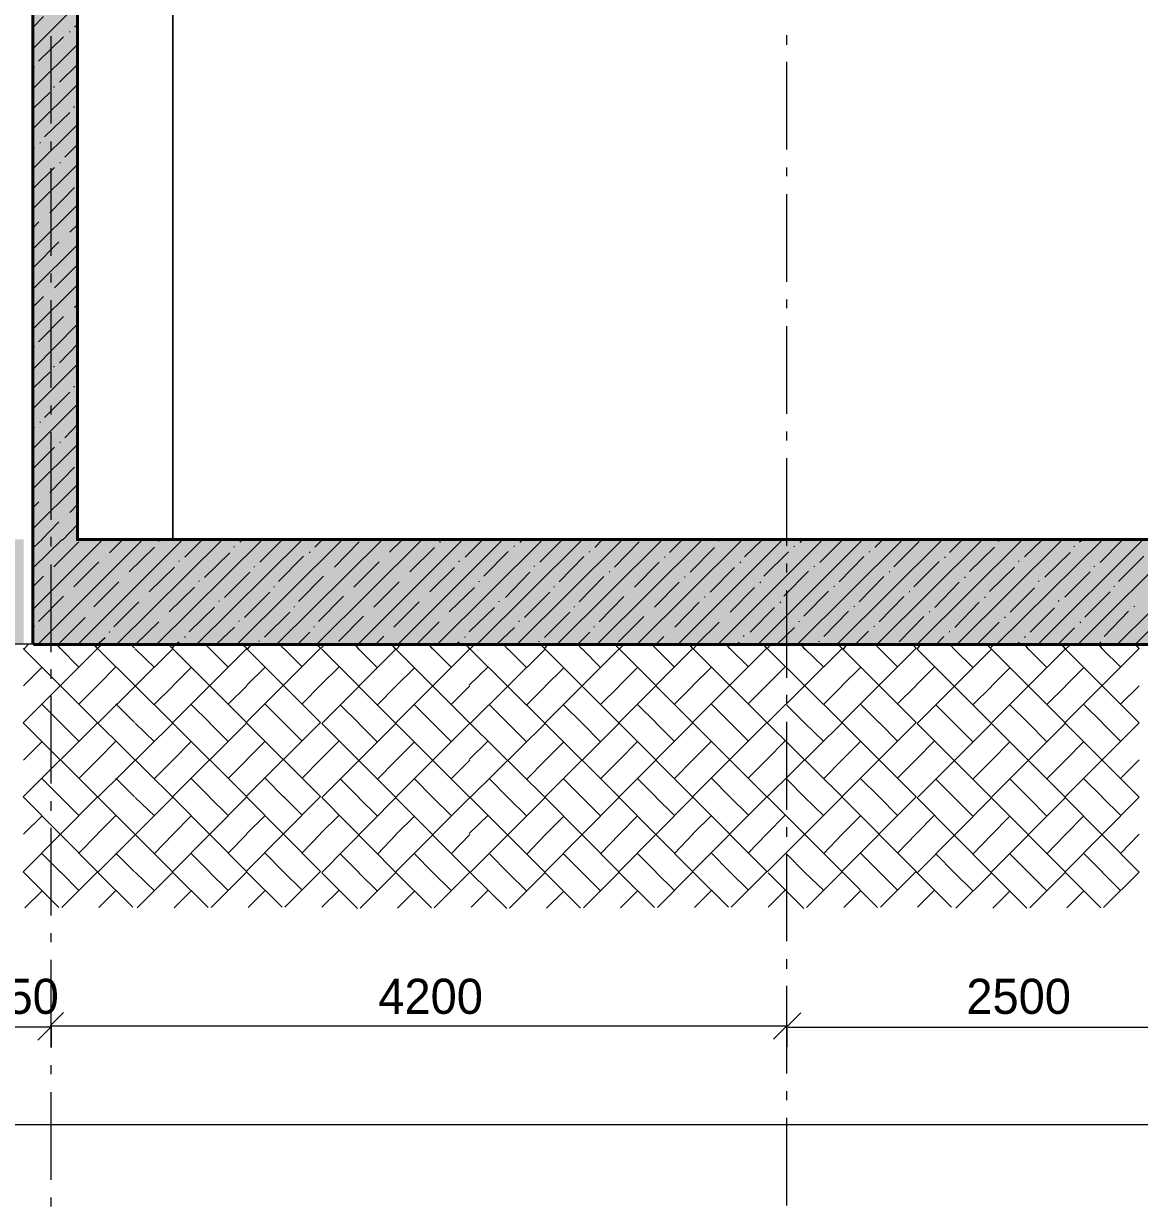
# Model space of a CAD drawing. Header units: millimetres. Extents: x -135211 to 49383, y -8033 to 228499.
# Drawn here: x -50950 to -44589, y -463 to 6284 of the extents above; entities that cross this region are included whole.
import ezdxf

# ---------------------------------------------------------------- set-up
doc = ezdxf.new("R2010")
doc.units = ezdxf.units.MM
doc.layers.add('PDF _Геометрия', color=7, linetype='Continuous', true_color=0x1d1d1d)
doc.layers.add('PDF _Сплошная заливка', color=7, linetype='Continuous', true_color=0xffffff)
doc.layers.add('PDF _Текст', color=7, linetype='Continuous')

msp = doc.modelspace()

# ---------------------------------------------------------------- hatches: boundary and pattern name
at = {"layer": 'PDF _Сплошная заливка', "transparency": 33554559}
h = msp.add_hatch(color=256, dxfattribs=at)
h.paths.add_polyline_path([(-50950.6, 2746.2), (-50950.6, 3341.5), (-104045.4, 3341.5), (-104045.4, 2746.2)])
h.paths.add_polyline_path([(-26352.2, 3341.5), (-26352.2, 2746.2), (646.3, 2746.2), (646.3, 3341.5), (-4602.7, 3341.5), (-4602.7, 3279.5), (-4848.3, 3279.5), (-4848.3, 3341.5)])
h.paths.add_polyline_path([(-26398.8, 2746.2), (-26398.8, 3341.5), (-50899.8, 3341.5), (-50899.8, 2746.2)])

# ---------------------------------------------------------------- linework, layer by layer
at = {"layer": 'PDF _Геометрия', "color": 7, "lineweight": 40}
for points in [[(-50895.1, 2741.6), (-26392.5, 2741.6), (-26392.5, 3338.5), (-26392.5, 6471.6), (-26392.5, 6712.7), (-26392.5, 10721.6), (-26392.5, 10958.7), (-26392.5, 14921), (-26392.5, 15162.4), (-26392.5, 18240), (-26392.5, 18891.9), (-26392.5, 19209.4), (-26392.5, 19361.8), (-26392.5, 20360.9), (-26642.2, 20360.9)], [(-50898.4, 17023.3), (-50898.4, 11422.7), (-50898.4, 6715.4), (-50898.4, 6474), (-50898.4, 3341.7), (-50898.4, 2744.9)], [(-50648.6, 6474.6), (-26646.9, 6474.6), (-26646.9, 3341.8), (-50648.6, 3341.8)], [(-50643.9, 3337.8), (-50643.9, 6470.1)]]:
    msp.add_lwpolyline(points, dxfattribs=at)
at = {"layer": 'PDF _Геометрия', "color": 7, "lineweight": 9}
for points in [[(-50949.4, 12692.7), (-50898.4, 12692.7), (-50898.4, 11782.7), (-50898.4, 3341.7)], [(-50099.9, 3343), (-50099.9, 6475.6), (-50099.9, 3343), (-50650.1, 3343)], [(-50093, 3337.3), (-44344.2, 3337.3), (-44344.2, 6469.9), (-44344.2, 3337.3)], [(-50793.1, 5713.6), (-50793.1, 6213.1)], [(-46599.1, 6162.4), (-46599.1, 6217.1)], [(-46599.1, 5565.2), (-46599.1, 6065.2)], [(-50793.1, 5560.9), (-50793.1, 5612)], [(-50793.1, 4959.7), (-50793.1, 5459.3)], [(-46599.1, 5413.2), (-46599.1, 5463.7)], [(-46599.1, 4811.7), (-46599.1, 5311.2)], [(-50793.1, 4807.5), (-50793.1, 4858.1)], [(-50793.1, 4206.4), (-50793.1, 4705.9)], [(-46599.1, 4659.8), (-46599.1, 4710.3)], [(-46599.1, 4058.3), (-46599.1, 4557.8)], [(-50793.1, 4054.2), (-50793.1, 4104.7)], [(-50793.1, 3453), (-50793.1, 3952.5)], [(-46599.1, 3905.8), (-46599.1, 3956.8)], [(-46599.1, 3304.9), (-46599.1, 3804.3)], [(251.1, 3341.6), (640.3, 3341.6), (640.3, 2744.7), (-104032.8, 2744.7)], [(-50793.1, 3300.3), (-50793.1, 3355.4)], [(-50793.1, 2699.1), (-50793.1, 3198.7)], [(-46599.1, 3152.4), (-46599.1, 3203.4)], [(-46599.1, 2551.4), (-46599.1, 3050.9)], [(-50793.1, 2546.9), (-50793.1, 2602.1)], [(-50793.1, 1949.8), (-50793.1, 2449.4)], [(-46599.1, 2398.9), (-46599.1, 2454.2)], [(-46599.1, 1798), (-46599.1, 2301.7)], [(-50793.1, 1793.1), (-50793.1, 1848.2)], [(-50793.1, 1196.5), (-50793.1, 1696)], [(-46599.1, 1645.5), (-46599.1, 1700.7)], [(-46599.1, 1048.8), (-46599.1, 1548.3)], [(-50793.1, 1044.3), (-50793.1, 1094.8)], [(-46599.1, 892), (-46599.1, 947.3)], [(-51242.1, 561.4), (-50793.1, 561.4), (-50793.1, 443.1), (-50793.1, 942.6)], [(-46599.1, 295.3), (-46599.1, 794.8)], [(-50793.1, 561.4), (-50793.1, 667.1)], [(-46599.1, 566.3), (-46599.1, 672.1)], [(-50798.3, 566.3), (-46599.1, 566.3), (-46599.1, 447.8)], [(-46591.6, 560), (-44089.7, 560), (-44089.7, 441.3)], [(-50793.1, 290.4), (-50793.1, 341.5)], [(-50793.1, -310.8), (-50793.1, 188.8)], [(-46599.1, 142.9), (-46599.1, 193.9)], [(-103561.8, 3.2), (175.3, 3.2)], [(-46599.1, -458.1), (-46599.1, 41.4)], [(-50793.1, -463), (-50793.1, -412.4)]]:
    msp.add_lwpolyline(points, dxfattribs=at)
at = {"layer": 'PDF _Геометрия', "lineweight": 9}
for points in [[(-50893.6, 6144.5), (-50643.9, 6394.2)], [(-50900.6, 6259.9), (-50837, 6323.6)], [(-50660.6, 6263), (-50643.9, 6279.7)], [(-50866.6, 6069.6), (-50722.9, 6209.3)], [(-50687.8, 6234.8), (-50687.8, 6238.8)], [(-50893.6, 5915.5), (-50643.9, 6165.7)], [(-50893.6, 6037.9), (-50889.6, 6037.9)], [(-50745.7, 5949.4), (-50643.9, 6051.3)], [(-50894.9, 5802.5), (-50801.9, 5891.4)], [(-50893.6, 5687.1), (-50643.9, 5936.8)], [(-50779.6, 5923.6), (-50775.5, 5923.6)], [(-50665.5, 5809.9), (-50661.5, 5809.9)], [(-50831.6, 5637.9), (-50687.8, 5777.1)], [(-50893.6, 5458.6), (-50643.9, 5708.3)], [(-50858.5, 5605.8), (-50854.5, 5605.8)], [(-50893.6, 5572.7), (-50889.6, 5577.3)], [(-50715.9, 5521.9), (-50643.9, 5593.9)], [(-50893.6, 5230.2), (-50643.9, 5479.9)], [(-50744.5, 5491.6), (-50740.4, 5491.6)], [(-50893.9, 5344.6), (-50775.5, 5462.9)], [(-50801.2, 5205.2), (-50661.5, 5349)], [(-50893.6, 5001.2), (-50643.9, 5250.9)], [(-50897.1, 5118.8), (-50863.3, 5152.6)], [(-50837, 5185), (-50837, 5185)], [(-50686.5, 5094.4), (-50643.9, 5137)], [(-50722.9, 5070.7), (-50722.9, 5070.7)], [(-50893.6, 4772.8), (-50643.9, 5022.5)], [(-50893.4, 4894.5), (-50749.2, 5038.2)], [(-50775.1, 4776.8), (-50643.9, 4908)], [(-50893.6, 4544.3), (-50643.9, 4794.1)], [(-50900.6, 4664), (-50837, 4727.7)], [(-50801.9, 4752.9), (-50801.9, 4752.9)], [(-50660.6, 4666.9), (-50643.9, 4679.6)], [(-50866.6, 4469.5), (-50722.9, 4613.7)], [(-50687.8, 4638.5), (-50687.8, 4638.5)], [(-50893.6, 4315.4), (-50643.9, 4569.7)], [(-50745.7, 4349.3), (-50643.9, 4455.2)], [(-50893.6, 4442), (-50889.6, 4442)], [(-50893.6, 4091), (-50643.9, 4340.7)], [(-50779.6, 4328.1), (-50775.5, 4328.1)], [(-50894.9, 4206.4), (-50801.9, 4295.4)], [(-50665.5, 4213.7), (-50661.5, 4213.7)], [(-50831.6, 4037.6), (-50687.8, 4181.4)], [(-50893.6, 3862.6), (-50643.9, 4112.3)], [(-50893.6, 3976.9), (-50889.6, 3981.4)], [(-50858.5, 4009.8), (-50854.5, 4009.8)], [(-50715.9, 3921.8), (-50643.9, 3997.8)], [(-50893.9, 3748.6), (-50775.5, 3866.9)], [(-50893.6, 3634.1), (-50643.9, 3883.8)], [(-50744.5, 3895.9), (-50740.4, 3895.9)], [(-50801.2, 3609), (-50661.5, 3752.8)], [(-50893.6, 3405.2), (-50643.9, 3654.9)], [(-50837, 3589.2), (-50837, 3589.2)], [(-50897.1, 3522.9), (-50863.3, 3556.8)], [(-50686.5, 3494.3), (-50643.9, 3540.9)], [(-50846.3, 3341), (-50749.2, 3442.7)], [(-50722.9, 3475.2), (-50722.9, 3475.2)], [(-50728.5, 3337.8), (-50643.9, 3426.4)], [(-50896.6, 3179.3), (-50731.7, 3340.2)], [(-50893.2, 2947.8), (-50503.5, 3336.9)], [(-50892.2, 3297.8), (-50845.7, 3340.2)], [(-50872.2, 2740.5), (-50275.4, 3337.3)], [(-50779, 3184.7), (-50635.2, 3328.6)], [(-50644.2, 2740.9), (-50047.3, 3337.8)], [(-50461.6, 3265.1), (-50389.5, 3337.2)], [(-50420.3, 2741.3), (-49819.2, 3338.3)], [(-50192.3, 2741.8), (-49591, 3338.4)], [(-50178.9, 3329.1), (-50178.9, 3333.2)], [(-50030.8, 3240.6), (-49933.2, 3338.2)], [(-49964.2, 2742.4), (-49362.9, 3339.1)], [(-49735.7, 2742.5), (-49134.8, 3339.3)], [(-49717.9, 3325.9), (-49705.1, 3338.2)], [(-49603.9, 3212), (-49477, 3338.9)], [(-49507.6, 2743.2), (-48906.7, 3340.1)], [(-49291.1, 3296.8), (-49248.9, 3339.1)], [(-49279.6, 2743.5), (-48678.5, 3340.3)], [(-49178.2, 3183.5), (-49038.3, 3327.6)], [(-49047.4, 2740.1), (-48450.4, 3337)], [(-48864.6, 3268.1), (-48792.6, 3340.1)], [(-48819.3, 2740.3), (-48222.3, 3337.3)], [(-48595.4, 2741.1), (-47994.2, 3338.1)], [(-48577.4, 3324.5), (-48573.3, 3328.7)], [(-48433.7, 3239.7), (-48336.4, 3337)], [(-48367.3, 2741.4), (-47766, 3338.5)], [(-48139.2, 2741.7), (-47537.9, 3338.8)], [(-48120.8, 3324.8), (-48108.2, 3337.9)], [(-48007.3, 3211), (-47880.1, 3338.2)], [(-47911.1, 2742), (-47309.8, 3339.1)], [(-47694.5, 3296), (-47652, 3338.5)], [(-47683, 2742.8), (-47081.7, 3339.3)], [(-47581.4, 3182.7), (-47441.4, 3326.8)], [(-47454.8, 2743), (-46853.5, 3340.1)], [(-47267.5, 3267.3), (-47195.7, 3339.1)], [(-47222.5, 2740), (-46625.4, 3336.5)], [(-46994.3, 2740.2), (-46397.3, 3337.2)], [(-46989.4, 3331.4), (-46985.2, 3335.6)], [(-46841.3, 3243), (-46739.5, 3340)], [(-46766.2, 2740.8), (-46169.2, 3337.8)], [(-46542.3, 2740.8), (-45941, 3337.8)], [(-46524.1, 3324.2), (-46511.4, 3337)], [(-46410.2, 3210.2), (-46283.2, 3337.1)], [(-46314.1, 2741.3), (-45712.9, 3338.2)], [(-46097.3, 3295.4), (-46055.1, 3337.7)], [(-46085.9, 2741.8), (-45484.8, 3338.6)], [(-45988.7, 3185.5), (-45844.5, 3329.7)], [(-45857.8, 2742.1), (-45256.7, 3338.9)], [(-45670.9, 3266.5), (-45598.9, 3338.6)], [(-45629.6, 2742.4), (-45028.5, 3339.6)], [(-45401.4, 2743.1), (-44800.4, 3339.7)], [(-45392.6, 3330.3), (-45388.3, 3334.6)], [(-45244.2, 3241.9), (-45142.6, 3339.1)], [(-45169.4, 2739.9), (-44572.3, 3336.9)], [(-44941.1, 2740.3), (-44344.2, 3337.3)], [(-44931.3, 3326.8), (-44914.5, 3339.8)], [(-44813.4, 3209.5), (-44686.4, 3336.6)], [(-44717.3, 2740.7), (-44116, 3337.5)], [(-50486, 3239.3), (-50486, 3239.3)], [(-50349.3, 3157.1), (-50205.2, 3296.6)], [(-49919.1, 3125), (-49775.3, 3264.7)], [(-49749, 3297.6), (-49749, 3301.7)], [(-49498.2, 3101), (-49354.1, 3245.1)], [(-49319, 3265.5), (-49319, 3270.2)], [(-48897.9, 3246.1), (-48897.9, 3246.1)], [(-48748, 3155.9), (-48608.4, 3296)], [(-48327, 3132), (-48187.2, 3271.8)], [(-48156.3, 3300.2), (-48152.1, 3304.4)], [(-47896.7, 3100.3), (-47757.3, 3244.5)], [(-47726.4, 3268.6), (-47722.2, 3272.8)], [(-47296.5, 3241.4), (-47292.2, 3241.4)], [(-47151.1, 3155.3), (-47011.5, 3294.9)], [(-46730.1, 3131.2), (-46590.3, 3270.9)], [(-46559.5, 3299.4), (-46555.2, 3303.6)], [(-46300.3, 3099.8), (-46160.4, 3243.4)], [(-46129.6, 3268), (-46125.3, 3272.3)], [(-45699.7, 3240.4), (-45695.4, 3240.4)], [(-45558.4, 3158.2), (-45414.6, 3297.7)], [(-45128.6, 3126.4), (-44984.7, 3266.1)], [(-44962.7, 3298.5), (-44958.4, 3302.8)], [(-44707.6, 3102.4), (-44563.5, 3246)], [(-50665.2, 3070.3), (-50521.1, 3214.4)], [(-50235, 3042.7), (-50091.2, 3182.4)], [(-50064.8, 3214.9), (-50064.8, 3219.5)], [(-49634.9, 3183.3), (-49634.9, 3187.4)], [(-49068, 3069.3), (-48924.2, 3213.5)], [(-48634.1, 3042), (-48494.3, 3181.8)], [(-48468, 3214.3), (-48468, 3218.5)], [(-48042.2, 3186.4), (-48038, 3190.6)], [(-47467, 3068.9), (-47327.3, 3212.7)], [(-47037.2, 3041.3), (-46897.4, 3181.1)], [(-46866.6, 3209.7), (-46862.3, 3214)], [(-46445.4, 3185.5), (-46441.2, 3189.8)], [(-45874.3, 3071.6), (-45730.5, 3215.4)], [(-45444.5, 3044), (-45300.5, 3183.7)], [(-45278.5, 3216.4), (-45274.2, 3220.1)], [(-44848.6, 3184.4), (-44844.3, 3188.7)], [(-50900.6, 3068.7), (-50837, 3131.8)], [(-50801.9, 3156.9), (-50801.9, 3156.9)], [(-50371.9, 3125.2), (-50371.9, 3125.2)], [(-49950.8, 3101.2), (-49950.8, 3105.3)], [(-49805.3, 3010.9), (-49661.2, 3155)], [(-49383.8, 2987.3), (-49240.1, 3131.1)], [(-49205, 3155.7), (-49205, 3155.7)], [(-48783.8, 3132.1), (-48783.8, 3132.1)], [(-48353.9, 3100.1), (-48353.9, 3104.3)], [(-48203.8, 3010.5), (-48064.4, 3154.1)], [(-47782.8, 2986.1), (-47643.2, 3130)], [(-47612.3, 3158.9), (-47608.1, 3158.9)], [(-47182.4, 3127.4), (-47178.2, 3127.4)], [(-46616.2, 3017), (-46476.3, 3161.2)], [(-46185.9, 2985.4), (-46046.3, 3129.3)], [(-46015.5, 3158.2), (-46011.2, 3158.2)], [(-45585.6, 3126.2), (-45581.3, 3126.2)], [(-45164.5, 3101.9), (-45160.2, 3106.2)], [(-45014.8, 3012.6), (-44870.6, 3156.3)], [(-50687.8, 3042.8), (-50687.8, 3042.8)], [(-50550.8, 2956.4), (-50407, 3100.2)], [(-50121.1, 2928.7), (-49977.1, 3068.6)], [(-49690.9, 2896.8), (-49547.2, 3041.1)], [(-49520.9, 3069.4), (-49520.9, 3073.6)], [(-49090.9, 3041.8), (-49090.9, 3041.8)], [(-48954.1, 2955.5), (-48810.2, 3099.4)], [(-48524.4, 2928.1), (-48380.2, 3067.6)], [(-48094.1, 2896.4), (-47950.3, 3040.2)], [(-47924, 3068.4), (-47924, 3072.6)], [(-47494, 3041.2), (-47494, 3041.2)], [(-47353.1, 2954.5), (-47213.3, 3098.5)], [(-46922.8, 2927.3), (-46783.4, 3066.8)], [(-46752.5, 3095.5), (-46748.3, 3099.7)], [(-46501.8, 2902.9), (-46362.2, 3046.7)], [(-46331.4, 3071), (-46327.1, 3075.3)], [(-45901.5, 3044.1), (-45897.2, 3044.1)], [(-45756.1, 2953.9), (-45616.4, 3097.9)], [(-45326.3, 2926.6), (-45186.5, 3065.9)], [(-44900.3, 2898.2), (-44756.5, 3042)], [(-44734.6, 3070.3), (-44730.2, 3074.6)], [(-50866.6, 2874), (-50722.9, 3017.7)], [(-50436.9, 2842), (-50293, 2985.9)], [(-50257.9, 3011), (-50257.9, 3011)], [(-49836.7, 2986.9), (-49836.7, 2991)], [(-49269.9, 2873.1), (-49126, 3017)], [(-48840.2, 2841.1), (-48696.1, 2985.2)], [(-48669.8, 3018), (-48669.8, 3018)], [(-48239.8, 2985.9), (-48239.8, 2990)], [(-47669, 2871.9), (-47529.1, 3015.9)], [(-47238.7, 2840.7), (-47099.2, 2984.3)], [(-47068.3, 3013.2), (-47064.1, 3013.2)], [(-46638.4, 2981.1), (-46634.2, 2985.4)], [(-46072, 2871.1), (-45932.3, 3015.1)], [(-45642.2, 2839.8), (-45502.3, 2983.5)], [(-45471.6, 3012.4), (-45467.2, 3012.4)], [(-45050.4, 2987.9), (-45046.1, 2992.2)], [(-50573.7, 2928.7), (-50573.7, 2928.7)], [(-50006.7, 2814.6), (-49863, 2954.2)], [(-49577, 2783.2), (-49433.1, 2927.1)], [(-49406.8, 2955.1), (-49406.8, 2959.7)], [(-49156.1, 2758.9), (-49012, 2903)], [(-48976.9, 2927.8), (-48976.9, 2927.8)], [(-48555.7, 2903.8), (-48555.7, 2903.8)], [(-48410, 2814.1), (-48266.2, 2953.8)], [(-47980.3, 2782.3), (-47836.2, 2926.3)], [(-47809.9, 2954.6), (-47809.9, 2958.8)], [(-47558.8, 2758.2), (-47415.1, 2901.9)], [(-47380, 2927.2), (-47380, 2927.2)], [(-46958.8, 2902.8), (-46958.8, 2902.8)], [(-46808.9, 2813.3), (-46669.3, 2952.9)], [(-46387.9, 2788.6), (-46248.1, 2932.7)], [(-46217.3, 2957.1), (-46213, 2961.4)], [(-45958.1, 2757.2), (-45818.2, 2901.4)], [(-45787.4, 2930), (-45783.1, 2930)], [(-45211.9, 2812.4), (-45072.4, 2951.9)], [(-44790.9, 2787.8), (-44651.3, 2931.8)], [(-44620.5, 2956.6), (-44616.2, 2960.4)], [(-50893.6, 2842.1), (-50889.6, 2846.1)], [(-50744, 2751.8), (-50600.1, 2895.7)], [(-50310.3, 2744.8), (-50178.9, 2872.2)], [(-50143.8, 2896.8), (-50143.8, 2896.8)], [(-49850.4, 2743.1), (-49749, 2840.4)], [(-49722.7, 2872.6), (-49722.7, 2877.2)], [(-49292.7, 2841.1), (-49292.7, 2845.3)], [(-48709.2, 2744.4), (-48582, 2871)], [(-48253.9, 2741.9), (-48152.1, 2839.4)], [(-48125.8, 2872.1), (-48125.8, 2876.3)], [(-47695.9, 2840.1), (-47695.9, 2844.3)], [(-47112.1, 2743.1), (-46985.2, 2870.1)], [(-46656.8, 2741.2), (-46555.2, 2838.5)], [(-46528.9, 2871), (-46528.9, 2875.3)], [(-46103.3, 2843.1), (-46099, 2847.3)], [(-45515.4, 2742.5), (-45388.3, 2869.6)], [(-45357.5, 2898), (-45353.2, 2898)], [(-45055.8, 2740.3), (-44958.4, 2837.8)], [(-44927.6, 2866.6), (-44923.3, 2870.9)], [(-50532.7, 2739.4), (-50486, 2782)], [(-50463.7, 2814.6), (-50459.7, 2814.6)], [(-50029.7, 2782.5), (-50029.7, 2787.1)], [(-49391.1, 2741.1), (-49319, 2812.6)], [(-48940.3, 2746.5), (-48897.9, 2788.9)], [(-48862.8, 2813.7), (-48862.8, 2813.7)], [(-48432.9, 2782.1), (-48432.9, 2786.2)], [(-47794, 2740), (-47722.2, 2811.8)], [(-47343.2, 2745.6), (-47301, 2787.7)], [(-47265.9, 2812.6), (-47265.9, 2812.6)], [(-46844.8, 2788.5), (-46844.8, 2792.8)], [(-46206.2, 2746.5), (-46134.1, 2818.6)], [(-45746.6, 2744.7), (-45704.1, 2787.1)], [(-45673.3, 2815.8), (-45669, 2815.8)], [(-45243.4, 2784.2), (-45239.1, 2788.5)], [(-44609, 2745.6), (-44537.2, 2818)], [(-50081.7, 2745.1), (-50064.8, 2757.9)], [(-49608.6, 2758.7), (-49608.6, 2762.8)], [(-48485.1, 2744.3), (-48468, 2756.8)], [(-48011.7, 2757.8), (-48011.7, 2762)], [(-46883.8, 2743.6), (-46871.1, 2756.3)], [(-46414.8, 2757.1), (-46414.8, 2761.4)], [(-45287.2, 2742.7), (-45274.2, 2755.7)], [(-44813.5, 2752.5), (-44809.2, 2756.9)]]:
    msp.add_lwpolyline(points, dxfattribs=at)
at = {"layer": 'PDF _Геометрия', "color": 7, "lineweight": 9}
for points in [[(-50898.4, 6093.3), (-50898.4, 5792.8)], [(-50643.9, 5788.9), (-50643.9, 6089.2)]]:
    msp.add_lwpolyline(points, close=True, dxfattribs=at)
at = {"layer": 'PDF _Геометрия', "color": 28, "lineweight": 9, "true_color": 0x0e0e0e}
for points in [[(-50953.4, 1445.3), (-50529.9, 1872.4), (-50953.4, 2295.9), (-50529.9, 2719.5), (-50551.2, 2744.8)], [(-50733.3, 1241.9), (-50529.9, 1445.3), (-50953.4, 1872.4), (-50529.9, 2295.9), (-50953.4, 2719.5)], [(-50949.9, 2716.3), (-50924.7, 2742.1)], [(-50740.4, 2718.5), (-50761.7, 2743.8)], [(-50635.2, 2612.7), (-50741, 2718.6)], [(-50529.9, 2719.5), (-50529.9, 2719.5)], [(-50529.9, 2719.5), (-50529.9, 2719.5)], [(-50528.9, 2718.4), (-50503.5, 2743.8)], [(-50527.7, 1442.8), (-50099.9, 1870.5), (-50527.7, 2293.7), (-50099.9, 2716.9), (-50125.4, 2742.4)], [(-50303.4, 1239.8), (-50099.9, 1442.8), (-50527.7, 1870.5), (-50099.9, 2293.7), (-50527.7, 2716.9)], [(-50319.3, 2720.3), (-50340.6, 2745.7)], [(-50205.2, 2610.7), (-50315.2, 2716.6)], [(-50103.8, 2720.3), (-50082.4, 2745.8)], [(-50102.1, 1444.9), (-49678.8, 1872.3), (-50102.1, 2295.5), (-49678.8, 2718.8), (-49704.4, 2744.4)], [(-49882.2, 1242), (-49678.8, 1444.9), (-50102.1, 1872.3), (-49678.8, 2295.5), (-50102.1, 2718.8)], [(-50099.9, 2716.9), (-50099.9, 2716.9)], [(-50099.9, 2716.9), (-50099.9, 2716.9)], [(-49889.4, 2718.2), (-49914.9, 2743.7)], [(-49784.1, 2612.7), (-49890, 2718.6)], [(-49681, 1446.7), (-49257.6, 1874.2), (-49681, 2297.5), (-49257.6, 2720.9), (-49282.9, 2746.1)], [(-49461.1, 1243.8), (-49257.6, 1446.7), (-49681, 1874.2), (-49257.6, 2297.5), (-49681, 2720.9)], [(-49678.8, 2718.8), (-49678.8, 2718.8)], [(-49678.8, 2718.8), (-49678.8, 2718.8)], [(-49673.5, 2714.7), (-49652.5, 2739.8)], [(-49468.2, 2719.9), (-49493.4, 2745.6)], [(-49362.9, 2614.8), (-49468.9, 2720.3)], [(-49257.6, 2720.9), (-49257.6, 2720.9)], [(-49257.6, 2720.9), (-49257.6, 2720.9)], [(-49256.6, 2720.1), (-49231.3, 2745.3)], [(-49251.2, 1440.9), (-48827.7, 1868.5), (-49251.2, 2292), (-48827.7, 2715.4), (-48848.9, 2740.8)], [(-49031.1, 1237.5), (-48827.7, 1440.9), (-49251.2, 1868.5), (-48827.7, 2292), (-49251.2, 2715.4)], [(-49038.3, 2714.1), (-49059.4, 2739.4)], [(-48933, 2608.9), (-49039, 2714.9)], [(-48830, 1443.1), (-48406.5, 1870.2), (-48830, 2293.7), (-48406.5, 2717.2), (-48427.9, 2742.7)], [(-48610, 1239.7), (-48406.5, 1443.1), (-48830, 1870.2), (-48406.5, 2293.7), (-48830, 2717.2)], [(-48827.7, 2715.4), (-48827.7, 2715.4)], [(-48827.7, 2715.4), (-48827.7, 2715.4)], [(-48826.8, 2714.3), (-48801.4, 2739.7)], [(-48617.1, 2716.1), (-48638.4, 2741.6)], [(-48511.8, 2610.8), (-48617.8, 2716.8)], [(-48406.5, 2717.2), (-48406.5, 2717.2)], [(-48406.5, 2717.2), (-48406.5, 2717.2)], [(-48405.7, 2716.3), (-48380.2, 2741.8)], [(-48404.3, 1440.8), (-47976.6, 1868.5), (-48404.3, 2291.5), (-47976.6, 2715.1), (-48002.2, 2740.7)], [(-48180, 1237.4), (-47976.6, 1440.8), (-48404.3, 1868.5), (-47976.6, 2291.5), (-48404.3, 2715.1)], [(-48187.2, 2714.2), (-48212.8, 2739.8)], [(-48081.9, 2608.8), (-48187.9, 2714.8)], [(-47980, 2718.3), (-47959.1, 2743.4)], [(-47979, 1442.5), (-47555.5, 1870.3), (-47979, 2293.8), (-47555.5, 2716.8), (-47580.7, 2742.5)], [(-47758.8, 1239.7), (-47555.5, 1442.5), (-47979, 1870.3), (-47555.5, 2293.8), (-47979, 2716.8)], [(-47976.6, 2715.1), (-47976.6, 2715.1)], [(-47976.6, 2715.1), (-47976.6, 2715.1)], [(-47766, 2715.7), (-47791.2, 2741.4)], [(-47660.8, 2610.7), (-47766.8, 2716.7)], [(-47557.8, 1444.7), (-47134.3, 1871.9), (-47557.8, 2295.4), (-47134.3, 2718.9), (-47155.4, 2744.3)], [(-47337.6, 1241.4), (-47134.3, 1444.7), (-47557.8, 1871.9), (-47134.3, 2295.4), (-47557.8, 2718.9)], [(-47555.5, 2716.8), (-47555.5, 2716.8)], [(-47555.5, 2716.8), (-47555.5, 2716.8)], [(-47554.4, 2716.3), (-47529.1, 2741.6)], [(-47344.9, 2717.7), (-47370.2, 2743.5)], [(-47239.6, 2612.5), (-47345.6, 2718.5)], [(-47136.6, 1446.3), (-46713.2, 1874), (-47136.6, 2297.5), (-46713.2, 2720.4), (-46734.4, 2745.9)], [(-46916.4, 1243.1), (-46713.2, 1446.3), (-47136.6, 1874), (-46713.2, 2297.5), (-47136.6, 2720.4)], [(-47134.3, 2718.9), (-47134.3, 2718.9)], [(-47134.3, 2718.9), (-47134.3, 2718.9)], [(-47133.3, 2718.2), (-47108, 2743.5)], [(-46923.7, 2719.5), (-46944.9, 2744.9)], [(-46818.4, 2614.1), (-46924.4, 2720.1)], [(-46713.2, 2720.4), (-46713.2, 2720.4)], [(-46713.2, 2720.4), (-46713.2, 2720.4)], [(-46712.3, 2719.8), (-46686.8, 2745.3)], [(-46710.9, 1444.5), (-46283.2, 1872.2), (-46710.9, 2295.1), (-46283.2, 2718.5), (-46308.8, 2744.1)], [(-46486.4, 1241.3), (-46283.2, 1444.5), (-46710.9, 1872.2), (-46283.2, 2295.1), (-46710.9, 2718.5)], [(-46493.8, 2714.2), (-46515.1, 2739.8)], [(-46388.5, 2612.4), (-46498.8, 2718.4)], [(-46285.4, 1446.3), (-45862.1, 1873.9), (-46285.4, 2297.2), (-45862.1, 2720.6), (-45887.3, 2745.8)], [(-46065.2, 1243.2), (-45862.1, 1446.3), (-46285.4, 1873.9), (-45862.1, 2297.2), (-46285.4, 2720.6)], [(-46283.2, 2718.5), (-46283.2, 2718.5)], [(-46283.2, 2718.5), (-46283.2, 2718.5)], [(-46278.2, 2714.4), (-46256.9, 2739.5)], [(-46072.7, 2719.4), (-46098.3, 2745)], [(-45967.4, 2614.2), (-46073.3, 2720.1)], [(-45862.1, 2720.6), (-45862.1, 2720.6)], [(-45862.1, 2720.6), (-45862.1, 2720.6)], [(-45856.7, 2716.2), (-45835.8, 2741.4)], [(-45855.4, 1440.4), (-45432.1, 1867.9), (-45855.4, 2291.7), (-45432.1, 2715), (-45457.5, 2740.3)], [(-45635.2, 1237.4), (-45432.1, 1440.4), (-45855.4, 1867.9), (-45432.1, 2291.7), (-45855.4, 2715)], [(-45642.7, 2714.2), (-45668, 2739.5)], [(-45537.4, 2608.8), (-45643.4, 2714.2)], [(-45439.9, 2721.4), (-45414.6, 2746.7)], [(-45434.1, 1442.7), (-45011, 1870.2), (-45434.1, 2293.3), (-45011, 2717), (-45032.1, 2741.9)], [(-45214.4, 1239.3), (-45011, 1442.7), (-45434.1, 1870.2), (-45011, 2293.3), (-45434.1, 2717)], [(-45432.1, 2715), (-45432.1, 2715)], [(-45432.1, 2715), (-45432.1, 2715)], [(-45221.6, 2715.6), (-45242.6, 2741.5)], [(-45116.3, 2610.5), (-45222.2, 2716.4)], [(-45013.4, 1444.1), (-44589.8, 1872), (-45013.4, 2295), (-44589.8, 2718.5), (-44611, 2744)], [(-44793.2, 1241.4), (-44589.8, 1444.1), (-45013.4, 1872), (-44589.8, 2295), (-45013.4, 2718.5)], [(-45011, 2717), (-45011, 2717)], [(-45011, 2717), (-45011, 2717)], [(-45010.1, 2716.2), (-44984.7, 2741.1)], [(-44800.4, 2717.6), (-44821.6, 2743.1)], [(-44695.1, 2612.3), (-44801, 2718.2)], [(-44589.8, 2718.5), (-44589.8, 2718.5)], [(-44589.8, 2718.5), (-44589.8, 2718.5)], [(-50951.3, 2506), (-50845.7, 2612.1)], [(-50530.2, 2508.2), (-50424.6, 2613.9)], [(-50100.3, 2506.1), (-49994.6, 2611.7)], [(-49679.2, 2507.9), (-49573.5, 2613.6)], [(-49258.1, 2509.8), (-49152.3, 2615.5)], [(-48828.2, 2504.2), (-48722.4, 2609.9)], [(-48411.2, 2509.5), (-48301.3, 2615.2)], [(-47977.1, 2504), (-47871.3, 2609.8)], [(-47555.9, 2505.6), (-47450.2, 2611.4)], [(-47134.8, 2507.6), (-47029, 2613.4)], [(-46713.6, 2509.5), (-46607.9, 2615.2)], [(-46283.7, 2507.4), (-46177.9, 2613.1)], [(-45862.5, 2509.3), (-45756.8, 2615)], [(-45432.5, 2503.6), (-45326.9, 2609.8)], [(-45011.3, 2505.4), (-44905.7, 2611.5)], [(-50635.9, 2401.9), (-50529.9, 2507.4)], [(-50206, 2399.8), (-50099.9, 2505.3)], [(-49784.9, 2401.6), (-49678.8, 2507.2)], [(-49363.2, 2403.6), (-49257.6, 2509.2)], [(-48933.3, 2397.6), (-48827.7, 2503.7)], [(-48512.2, 2399.8), (-48406.5, 2505.5)], [(-48082.2, 2397.7), (-47976.6, 2503.3)], [(-47661.1, 2399.4), (-47555.5, 2505)], [(-47239.9, 2401.1), (-47134.3, 2507.2)], [(-46818.8, 2403.1), (-46713.2, 2509.2)], [(-46388.8, 2401.2), (-46283.2, 2506.8)], [(-45967.6, 2402.8), (-45862.1, 2508.9)], [(-45538.2, 2397.3), (-45432.1, 2503.4)], [(-45117, 2399.3), (-45011, 2504.9)], [(-44695.9, 2401), (-44589.8, 2507)], [(-50740.4, 2295.1), (-50846.2, 2400.8)], [(-50319.3, 2296.7), (-50425.1, 2403)], [(-49889.4, 2294.9), (-49995.2, 2400.7)], [(-49468.2, 2296.6), (-49574, 2402.4)], [(-49038.3, 2290.7), (-49144.1, 2396.6)], [(-48617.1, 2292.7), (-48723, 2398.5)], [(-48187.2, 2290.7), (-48293.1, 2396.6)], [(-47766, 2292.7), (-47871.9, 2398.6)], [(-47344.9, 2294.7), (-47450.8, 2400.6)], [(-46923.7, 2296.5), (-47029.6, 2402.4)], [(-46493.8, 2290.8), (-46599.7, 2396.6)], [(-46072.7, 2296), (-46178.5, 2401.8)], [(-45642.7, 2290.9), (-45748.6, 2396.7)], [(-45221.6, 2292.4), (-45327.4, 2398.2)], [(-44800.4, 2294.5), (-44906.2, 2400.3)], [(-50635.2, 2189.8), (-50741, 2295.6)], [(-50529.9, 2295.9), (-50529.9, 2295.9)], [(-50529.9, 2295.9), (-50529.9, 2295.9)], [(-49784.1, 2189.4), (-49890, 2295.4)], [(-49678.8, 2295.5), (-49678.8, 2295.5)], [(-49678.8, 2295.5), (-49678.8, 2295.5)], [(-49362.9, 2191.5), (-49468.9, 2296.9)], [(-49257.6, 2297.5), (-49257.6, 2297.5)], [(-49257.6, 2297.5), (-49257.6, 2297.5)], [(-47239.6, 2188.9), (-47345.6, 2295)], [(-47134.3, 2295.4), (-47134.3, 2295.4)], [(-47134.3, 2295.4), (-47134.3, 2295.4)], [(-46818.4, 2191.2), (-46924.4, 2296.6)], [(-46713.2, 2297.5), (-46713.2, 2297.5)], [(-46713.2, 2297.5), (-46713.2, 2297.5)], [(-46388.5, 2188.9), (-46498.8, 2294.9)], [(-46283.2, 2295.1), (-46283.2, 2295.1)], [(-46283.2, 2295.1), (-46283.2, 2295.1)], [(-45967.4, 2190.8), (-46073.3, 2296.8)], [(-45862.1, 2297.2), (-45862.1, 2297.2)], [(-45862.1, 2297.2), (-45862.1, 2297.2)], [(-44695.1, 2188.8), (-44801, 2294.7)], [(-44589.8, 2295), (-44589.8, 2295)], [(-44589.8, 2295), (-44589.8, 2295)], [(-50205.2, 2187.6), (-50315.2, 2293.5)], [(-50099.9, 2293.7), (-50099.9, 2293.7)], [(-50099.9, 2293.7), (-50099.9, 2293.7)], [(-48933, 2185.5), (-49039, 2291.5)], [(-48827.7, 2292), (-48827.7, 2292)], [(-48827.7, 2292), (-48827.7, 2292)], [(-48511.8, 2187.3), (-48617.8, 2293.3)], [(-48406.5, 2293.7), (-48406.5, 2293.7)], [(-48406.5, 2293.7), (-48406.5, 2293.7)], [(-48081.9, 2185.2), (-48187.9, 2291.2)], [(-47976.6, 2291.5), (-47976.6, 2291.5)], [(-47976.6, 2291.5), (-47976.6, 2291.5)], [(-47660.8, 2187.1), (-47766.8, 2293.1)], [(-47555.5, 2293.8), (-47555.5, 2293.8)], [(-47555.5, 2293.8), (-47555.5, 2293.8)], [(-45537.4, 2185.5), (-45643.4, 2290.9)], [(-45432.1, 2291.7), (-45432.1, 2291.7)], [(-45432.1, 2291.7), (-45432.1, 2291.7)], [(-45116.3, 2187.3), (-45222.2, 2292.7)], [(-45011, 2293.3), (-45011, 2293.3)], [(-45011, 2293.3), (-45011, 2293.3)], [(-50951.3, 2083.1), (-50845.7, 2188.7)], [(-50530.2, 2084.7), (-50424.6, 2190.8)], [(-50100.3, 2082.9), (-49994.6, 2188.5)], [(-49679.2, 2084.6), (-49573.5, 2190.2)], [(-49258.1, 2086.4), (-49152.3, 2192.1)], [(-48828.2, 2080.7), (-48722.4, 2186.5)], [(-48411.2, 2086.5), (-48301.3, 2192.2)], [(-47977.1, 2080.5), (-47871.3, 2186.3)], [(-47555.9, 2082.6), (-47450.2, 2188.4)], [(-47134.8, 2084.1), (-47029, 2189.9)], [(-46713.6, 2086), (-46607.9, 2191.7)], [(-46283.7, 2084), (-46177.9, 2189.7)], [(-45862.5, 2086), (-45756.8, 2191.7)], [(-45432.5, 2080.3), (-45326.9, 2186)], [(-45011.3, 2082.3), (-44905.7, 2187.9)], [(-50635.9, 1978.4), (-50529.9, 2084.4)], [(-50206, 1976.6), (-50099.9, 2082.1)], [(-49784.9, 1978.3), (-49678.8, 2083.9)], [(-49363.2, 1980.3), (-49257.6, 2085.9)], [(-48933.3, 1974.1), (-48827.7, 2080.3)], [(-48512.2, 1976.4), (-48406.5, 2082)], [(-48082.2, 1974.1), (-47976.6, 2080.3)], [(-47661.1, 1975.9), (-47555.5, 2082)], [(-47239.9, 1978.1), (-47134.3, 2083.7)], [(-46818.8, 1979.6), (-46713.2, 2085.8)], [(-46388.8, 1977.8), (-46283.2, 2083.9)], [(-45967.6, 1979.5), (-45862.1, 2085.6)], [(-45538.2, 1974), (-45432.1, 2080.1)], [(-45117, 1975.7), (-45011, 2081.7)], [(-44695.9, 1977.5), (-44589.8, 2083.5)], [(-50740.4, 1871.6), (-50846.2, 1977.4)], [(-50319.3, 1873.6), (-50425.1, 1979.4)], [(-49889.4, 1871.7), (-49995.2, 1977.5)], [(-49468.2, 1873.3), (-49574, 1979.1)], [(-49038.3, 1867.8), (-49144.1, 1973.7)], [(-48617.1, 1869.7), (-48723, 1975.6)], [(-48187.2, 1867.7), (-48293.1, 1973)], [(-47766, 1869.2), (-47871.9, 1975.1)], [(-47344.9, 1871.2), (-47450.8, 1977.1)], [(-46923.7, 1873.1), (-47029.6, 1978.9)], [(-46493.8, 1867.3), (-46599.7, 1973.2)], [(-46072.7, 1873.1), (-46178.5, 1978.5)], [(-45642.7, 1867), (-45748.6, 1972.9)], [(-45221.6, 1869.2), (-45327.4, 1975)], [(-44800.4, 1870.9), (-44906.2, 1976.7)], [(-50635.2, 1766.3), (-50741, 1872.1)], [(-50529.9, 1872.4), (-50529.9, 1872.4)], [(-50529.9, 1872.4), (-50529.9, 1872.4)], [(-50205.2, 1764.4), (-50315.2, 1869.8)], [(-50099.9, 1870.5), (-50099.9, 1870.5)], [(-50099.9, 1870.5), (-50099.9, 1870.5)], [(-49784.1, 1766.2), (-49890, 1872.1)], [(-49678.8, 1872.3), (-49678.8, 1872.3)], [(-49678.8, 1872.3), (-49678.8, 1872.3)], [(-49362.9, 1768.2), (-49468.9, 1874.1)], [(-49257.6, 1874.2), (-49257.6, 1874.2)], [(-49257.6, 1874.2), (-49257.6, 1874.2)], [(-48933, 1762.1), (-49039, 1868.1)], [(-48827.7, 1868.5), (-48827.7, 1868.5)], [(-48827.7, 1868.5), (-48827.7, 1868.5)], [(-48511.8, 1764.4), (-48617.8, 1869.8)], [(-48406.5, 1870.2), (-48406.5, 1870.2)], [(-48406.5, 1870.2), (-48406.5, 1870.2)], [(-48081.9, 1762.2), (-48187.9, 1867.7)], [(-47976.6, 1868.5), (-47976.6, 1868.5)], [(-47976.6, 1868.5), (-47976.6, 1868.5)], [(-47660.8, 1764.1), (-47766.8, 1869.6)], [(-47555.5, 1870.3), (-47555.5, 1870.3)], [(-47555.5, 1870.3), (-47555.5, 1870.3)], [(-47239.6, 1766), (-47345.6, 1871.4)], [(-47134.3, 1871.9), (-47134.3, 1871.9)], [(-47134.3, 1871.9), (-47134.3, 1871.9)], [(-46818.4, 1767.7), (-46924.4, 1873.7)], [(-46713.2, 1874), (-46713.2, 1874)], [(-46713.2, 1874), (-46713.2, 1874)], [(-46388.5, 1765.5), (-46498.8, 1871.5)], [(-46283.2, 1872.2), (-46283.2, 1872.2)], [(-46283.2, 1872.2), (-46283.2, 1872.2)], [(-45967.4, 1767.5), (-46073.3, 1873.4)], [(-45862.1, 1873.9), (-45862.1, 1873.9)], [(-45862.1, 1873.9), (-45862.1, 1873.9)], [(-45537.4, 1761.7), (-45643.4, 1867.7)], [(-45432.1, 1867.9), (-45432.1, 1867.9)], [(-45432.1, 1867.9), (-45432.1, 1867.9)], [(-45116.3, 1763.6), (-45222.2, 1869.6)], [(-45011, 1870.2), (-45011, 1870.2)], [(-45011, 1870.2), (-45011, 1870.2)], [(-44695.1, 1765.7), (-44801, 1871.6)], [(-44589.8, 1872), (-44589.8, 1872)], [(-44589.8, 1872), (-44589.8, 1872)], [(-50951.3, 1659.6), (-50845.7, 1765.2)], [(-50530.2, 1661.6), (-50424.6, 1767.2)], [(-50100.3, 1659.1), (-49994.6, 1765.3)], [(-49679.2, 1661.3), (-49573.5, 1766.9)], [(-49258.1, 1663.1), (-49152.3, 1768.8)], [(-48828.2, 1657.3), (-48722.4, 1763)], [(-48411.2, 1663), (-48301.3, 1768.7)], [(-47977.1, 1657), (-47871.3, 1763.2)], [(-47555.9, 1659.1), (-47450.2, 1764.9)], [(-47134.8, 1661.2), (-47029, 1766.9)], [(-46713.6, 1662.6), (-46607.9, 1768.8)], [(-46283.7, 1660.6), (-46177.9, 1766.8)], [(-45862.5, 1662.7), (-45756.8, 1768.4)], [(-45432.5, 1657.1), (-45326.9, 1762.8)], [(-45011.3, 1658.6), (-44905.7, 1764.8)], [(-50635.9, 1550.8), (-50529.9, 1660.9)], [(-50206, 1548.8), (-50099.9, 1659)], [(-49784.9, 1551), (-49678.8, 1660.6)], [(-49363.2, 1552.8), (-49257.6, 1662.5)], [(-48933.3, 1546.6), (-48827.7, 1656.8)], [(-48512.2, 1548.7), (-48406.5, 1659)], [(-48082.2, 1546.4), (-47976.6, 1656.7)], [(-47661.1, 1548.7), (-47555.5, 1658.5)], [(-47239.9, 1550.3), (-47134.3, 1660.7)], [(-46818.8, 1552.5), (-46713.2, 1662.3)], [(-46388.8, 1550.1), (-46283.2, 1660.5)], [(-45967.6, 1551.9), (-45862.1, 1662.2)], [(-45538.2, 1546.5), (-45432.1, 1656.3)], [(-45117, 1548.2), (-45011, 1658.6)], [(-44695.9, 1550.2), (-44589.8, 1660)], [(-50319.3, 1446), (-50425.1, 1551.7)], [(-50740.4, 1444.1), (-50846.2, 1549.8)], [(-49889.4, 1443.9), (-49995.2, 1549.7)], [(-49468.2, 1445.8), (-49574, 1551.7)], [(-49038.3, 1440.2), (-49144.1, 1545.6)], [(-48617.1, 1442.1), (-48723, 1547.9)], [(-48187.2, 1440), (-48293.1, 1545.8)], [(-47766, 1442), (-47871.9, 1547.3)], [(-47344.9, 1443.4), (-47450.8, 1549.3)], [(-46923.7, 1445.4), (-47029.6, 1551.2)], [(-46493.8, 1439.6), (-46599.7, 1545.5)], [(-46072.7, 1445.5), (-46178.5, 1551.3)], [(-45642.7, 1440), (-45748.6, 1545.8)], [(-45221.6, 1441.7), (-45327.4, 1547.5)], [(-44800.4, 1443.5), (-44906.2, 1549.3)], [(-50749.2, 1241.1), (-50952.6, 1444.4)], [(-50635.2, 1338.7), (-50741, 1444.6)], [(-50328.1, 1243.4), (-50531.4, 1446.2)], [(-50529.9, 1445.3), (-50529.9, 1445.3)], [(-50529.9, 1445.3), (-50529.9, 1445.3)], [(-50205.2, 1336.7), (-50315.2, 1442.6)], [(-49898.1, 1241.1), (-50101.6, 1444)], [(-50099.9, 1442.8), (-50099.9, 1442.8)], [(-50099.9, 1442.8), (-50099.9, 1442.8)], [(-49784.1, 1338.8), (-49890, 1444.3)], [(-49477, 1243), (-49680.4, 1445.9)], [(-49678.8, 1444.9), (-49678.8, 1444.9)], [(-49678.8, 1444.9), (-49678.8, 1444.9)], [(-49362.9, 1340.7), (-49468.9, 1446.2)], [(-49257.6, 1446.7), (-49257.6, 1446.7)], [(-49257.6, 1446.7), (-49257.6, 1446.7)], [(-49047.1, 1236.8), (-49250.5, 1440.3)], [(-48933, 1334.5), (-49039, 1440.5)], [(-48625.9, 1239.1), (-48829.3, 1442)], [(-48827.7, 1440.9), (-48827.7, 1440.9)], [(-48827.7, 1440.9), (-48827.7, 1440.9)], [(-48511.8, 1336.7), (-48617.8, 1442.2)], [(-48406.5, 1443.1), (-48406.5, 1443.1)], [(-48406.5, 1443.1), (-48406.5, 1443.1)], [(-48196, 1237), (-48403.5, 1440.4)], [(-48081.9, 1334.5), (-48187.9, 1440.5)], [(-47774.8, 1238.9), (-47978.2, 1441.8)], [(-47976.6, 1440.8), (-47976.6, 1440.8)], [(-47976.6, 1440.8), (-47976.6, 1440.8)], [(-47660.8, 1336.4), (-47766.8, 1442.4)], [(-47353.7, 1240.9), (-47557, 1443.7)], [(-47555.5, 1442.5), (-47555.5, 1442.5)], [(-47555.5, 1442.5), (-47555.5, 1442.5)], [(-47239.6, 1338.2), (-47345.6, 1444.2)], [(-46932.5, 1242.8), (-47135.8, 1446.1)], [(-47134.3, 1444.7), (-47134.3, 1444.7)], [(-47134.3, 1444.7), (-47134.3, 1444.7)], [(-46818.4, 1340), (-46924.4, 1446)], [(-46713.2, 1446.3), (-46713.2, 1446.3)], [(-46713.2, 1446.3), (-46713.2, 1446.3)], [(-46502.6, 1237), (-46705.8, 1440.2)], [(-46388.5, 1338.3), (-46498.8, 1443.8)], [(-46081.4, 1242.4), (-46284.5, 1445.5)], [(-46283.2, 1444.5), (-46283.2, 1444.5)], [(-46283.2, 1444.5), (-46283.2, 1444.5)], [(-45967.4, 1339.8), (-46073.3, 1445.8)], [(-45660.3, 1244.4), (-45863.3, 1447.4)], [(-45862.1, 1446.3), (-45862.1, 1446.3)], [(-45862.1, 1446.3), (-45862.1, 1446.3)], [(-45537.4, 1334.1), (-45643.4, 1440.1)], [(-45230.3, 1238.6), (-45433.3, 1442.1)], [(-45432.1, 1440.4), (-45432.1, 1440.4)], [(-45432.1, 1440.4), (-45432.1, 1440.4)], [(-45116.3, 1336.2), (-45222.2, 1442.1)], [(-44809.2, 1240.5), (-45012.6, 1443.9)], [(-45011, 1442.7), (-45011, 1442.7)], [(-45011, 1442.7), (-45011, 1442.7)], [(-44695.1, 1337.8), (-44801, 1443.7)], [(-44589.8, 1444.1), (-44589.8, 1444.1)], [(-44589.8, 1444.1), (-44589.8, 1444.1)], [(-50943.3, 1240.2), (-50845.7, 1337.8)], [(-50522.1, 1242.6), (-50424.6, 1339.6)], [(-50092.2, 1240), (-49994.6, 1337.5)], [(-49671, 1242.1), (-49573.5, 1339.5)], [(-49249.8, 1244.3), (-49152.3, 1341.3)], [(-48819.9, 1238.5), (-48722.4, 1335.4)], [(-48398.7, 1243.7), (-48301.3, 1341.1)], [(-47968.7, 1238.1), (-47871.3, 1335.5)], [(-47547.5, 1239.8), (-47450.2, 1337.1)], [(-47126.3, 1241.9), (-47029, 1339.2)], [(-46705.1, 1243.9), (-46607.9, 1341.2)], [(-46275.1, 1241.5), (-46177.9, 1339.2)], [(-45853.9, 1243.7), (-45756.8, 1340.8)], [(-45424.4, 1237.6), (-45326.9, 1335.2)], [(-45003.2, 1239.9), (-44905.7, 1337.4)]]:
    msp.add_lwpolyline(points, dxfattribs=at)
at = {"layer": 'PDF _Геометрия', "color": 7, "lineweight": 18}
for points in [[(-50799.3, 566.9), (-50722.9, 643.4)], [(-46596.2, 564), (-46520.1, 640)], [(-50793.1, 561.4), (-50869.4, 485.1)], [(-46599.1, 566.3), (-46675.1, 489.8)]]:
    msp.add_lwpolyline(points, dxfattribs=at)
at = {"layer": 'PDF _Сплошная заливка', "lineweight": 5, "transparency": 33554559}
msp.add_solid([(-50893.6, 6470.1), (-50643.9, 6470.1), (-50893.6, 3337.8), (-50643.9, 3337.8)], dxfattribs=at)

# ---------------------------------------------------------------- texts
at = {"layer": 'PDF _Текст', "char_height": 200.42, "attachment_point": 4, "style": ''}
for s, insert in [('450', (-51197.3, 733.7)), ('4200', (-48928.3, 733.7)), ('2500', (-45575.6, 733.7))]:
    msp.add_mtext(s, dxfattribs=dict(at, insert=insert))

doc.saveas('drawing.dxf')
